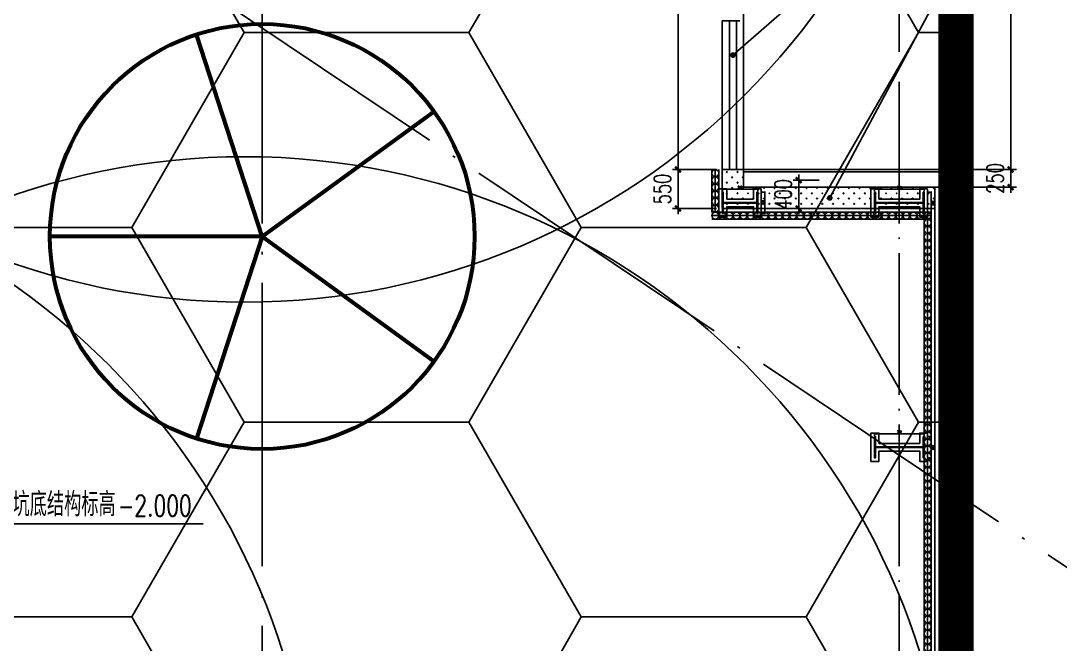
# Model space of a CAD drawing. Extents: x -821772 to -21949, y 506164 to 1049594.
# Drawn here: x -141266 to -126581, y 588039 to 596840 of the extents above; entities that cross this region are included whole.
import ezdxf
from ezdxf.xclip import XClip

# ---------------------------------------------------------------- set-up
doc = ezdxf.new("R2010")
doc.units = 0
doc.header["$LTSCALE"] = 1000
doc.header["$MEASUREMENT"] = 0
doc.header["$XCLIPFRAME"] = 2
doc.linetypes.add('10平面20250807_t3$0$DOTE', pattern=[2.42, 2, -0.2, 0.02, -0.2])
doc.linetypes.add('DASH', pattern=[0.35, 0.25, -0.1])
doc.layers.get('Defpoints').update_dxf_attribs({"color": 210})
doc.layers.add('1-防火分区线', color=201, linetype='DASH', lineweight=50)
for name, color, linetype in [('10平面20250807_t3$0$A-AXIS-DOTE', 8, '10平面20250807_t3$0$DOTE'), ('10平面20250807_t3$0$A-AXIS-DP', 8, 'Continuous'), ('10平面20250807_t3$0$A-AXIS-SYMB', 8, 'Continuous'), ('10平面20250807_t3$0$A-CURTAIN', 8, 'Continuous'), ('10平面20250807_t3$0$A-HATCH-2', 8, 'Continuous'), ('10平面20250807_t3$0$A-HRAIL', 8, 'Continuous'), ('10平面20250807_t3$0$A-LIN-V', 8, 'Continuous'), ('10平面20250807_t3$0$A-WINDOW', 8, 'Continuous'), ('10平面20250807_t3$0$AS-COLN', 8, 'Continuous'), ('10平面20250807_t3$0$AS-WALL', 8, 'Continuous'), ('10平面20250807_t3$0$AS-结构边线层', 8, 'Continuous'), ('10平面20250807_t3$0$CURTWALL', 8, 'Continuous'), ('10平面20250807_t3$0$DIM_SYMB', 8, 'Continuous'), ('10平面20250807_t3$0$PUB_HATCH', 8, 'Continuous'), ('10平面20250807_t3$0$PUB_TEXT', 8, 'Continuous'), ('10平面20250807_t3$0$SB_ZF消火栓', 10, 'Continuous'), ('10平面20250807_t3$0$SB_ZF消火栓M', 10, 'Continuous'), ('10平面20250807_t3$0$WINDOW', 8, 'Continuous'), ('PUB_HATCH', 8, 'Continuous')]:
    doc.layers.add(name, color=color, linetype=linetype)
doc.layers.add('10平面20250807_t3$0$A-加建区域', color=8, linetype='Continuous', plot=False)
doc.styles.add('10平面20250807_t3$0$_TCH_DIM', font='SIMPLEX', dxfattribs={"bigfont": 'GBCBIG'})
doc.styles.add('10平面20250807_t3$0$_TCH_DIM_T3', font='SIMPLEX', dxfattribs={"width": 0.705882, "bigfont": 'GBCBIG'})
doc.dimstyles.new('10平面20250807_t3$0$_TCH_ARCH&&10', dxfattribs={"dimtxt": 29.75, "dimasz": 10, "dimexe": 10, "dimexo": 10, "dimgap": 12.625, "dimtad": 1, "dimdec": 0, "dimzin": 0, "dimdsep": 46, "dimtxsty": '10平面20250807_t3$0$_TCH_DIM_T3', "dimblk": '10平面20250807_t3$0$_ArchTick', "dimcen": 0.09, "dimclrt": 7, "dimazin": 2, "dimtfac": 1, "dimtdec": 0, "dimtix": 1, "dimtmove": 2, "dimatfit": 3, "dimfxl": 0, "dimtolj": 1, "dimtzin": 0, "dimarcsym": 0})
doc.dimstyles.new('10平面20250807_t3$0$_TCH_ARCH&&80', dxfattribs={"dimtxt": 238, "dimasz": 80, "dimexe": 80, "dimexo": 80, "dimgap": 101, "dimtad": 1, "dimdec": 0, "dimzin": 0, "dimdsep": 46, "dimtxsty": '10平面20250807_t3$0$_TCH_DIM_T3', "dimblk": '10平面20250807_t3$0$_ArchTick', "dimcen": 0.09, "dimclrt": 7, "dimazin": 2, "dimtfac": 1, "dimtdec": 0, "dimtix": 1, "dimtmove": 2, "dimatfit": 3, "dimfxl": 0, "dimtolj": 1, "dimtzin": 0, "dimarcsym": 0})
pattern_1 = [(45, (25.49, 21.51), (-75.000002, 75.000002), [24, -82.06602]), (135, (192.46, 21.51), (-75.000002, -75.000002), [24, -82.06602])]

# ---------------------------------------------------------------- blocks, each defined once
blk = doc.blocks.new('10平面20250807_t3$0$dote')
at = {"layer": '10平面20250807_t3$0$A-AXIS-DOTE'}
blk.add_line((91882.2, -264080), (91882.2, 36662.3), dxfattribs=at)
at = {"layer": '10平面20250807_t3$0$A-AXIS-DOTE', "ltscale": 2}
for p, q in [((82882.2, -264080), (82882.2, -167560.7)), ((73878.2, -202050), (103882.2, -222150))]:
    blk.add_line(p, q, dxfattribs=at)
blk = doc.blocks.new('10平面20250807_t3$0$43243')
at = {"layer": '10平面20250807_t3$0$AS-结构边线层'}
blk.add_lwpolyline([(-155994, 548520), (-146454, 548520), (-146454, 549070), (-144354, 549070), (-144354, 548520), (-128354, 548520), (-128354, 548810), (-128054, 548810), (-128054, 561350), (-131054, 561350), (-131054, 565490), (-128054, 565490), (-128054, 594490), (-131055, 594490), (-131055, 601390), (-128054, 601390), (-128054, 621120), (-128354, 621120), (-144354, 621120), (-144354, 620570), (-146454, 620570), (-146454, 621120), (-155994, 621120)], dxfattribs=at)
blk = doc.blocks.new('10平面20250807_t3$0$w4324324')
at = {"layer": '10平面20250807_t3$0$A-HATCH-2', "lineweight": 60}
for q in [(-1694760, 686605), (-1697614, 684532), (-1691907, 684532), (-1696524, 681178), (-1692997, 681178)]:
    blk.add_line((-1694760, 683605), q, dxfattribs=at)
blk.add_circle((-1694760, 683605), 3000, dxfattribs=at)
blk = doc.blocks.new('10平面20250807_t3$0$342343')
at = {"layer": '10平面20250807_t3$0$A-LIN-V'}
blk.add_blockref('10平面20250807_t3$0$w4324324', (1066610, -62444), dxfattribs=at)
blk = doc.blocks.new('10平面20250807_t3$0$_ArchTick')
at = {"color": 0, "linetype": 'ByBlock', "const_width": 0.4}
blk.add_lwpolyline([(-0.5, -0.5), (0.5, 0.5)], dxfattribs=at)
blk = doc.blocks.new('*D10488')
at = {"layer": '10平面20250807_t3$0$A-AXIS-DP', "color": 0, "lineweight": -2}
for p, q in [((-195790, 766880), (-195790, 766929)), ((-195790, 766919), (-195490, 766919)), ((-195490, 766880), (-195490, 766929))]:
    blk.add_line(p, q, dxfattribs=at)
at = {"layer": 'Defpoints', "color": 0}
for p in [(-195490, 766919), (-195790, 766870), (-195490, 766870)]:
    blk.add_point(p, dxfattribs=at)
at = {"layer": '10平面20250807_t3$0$A-AXIS-DP', "color": 0, "lineweight": -2, "xscale": 10, "yscale": 10, "zscale": 10, "rotation": 180}
blk.add_blockref('10平面20250807_t3$0$_ArchTick', (-195790, 766919), dxfattribs=at)
at = {"layer": '10平面20250807_t3$0$A-AXIS-DP', "color": 0, "lineweight": -2, "xscale": 10, "yscale": 10, "zscale": 10}
blk.add_blockref('10平面20250807_t3$0$_ArchTick', (-195490, 766919), dxfattribs=at)
at = {"layer": '10平面20250807_t3$0$A-AXIS-DP', "color": 7, "insert": (-195640, 766946), "char_height": 29.8, "attachment_point": 5, "style": '10平面20250807_t3$0$_TCH_DIM_T3'}
blk.add_mtext('\\A1;300', dxfattribs=at)
blk = doc.blocks.new('*D10489')
at = {"layer": '10平面20250807_t3$0$A-AXIS-DP', "color": 0, "lineweight": -2}
for p, q in [((-195800, 766820), (-195841, 766820)), ((-195831, 766120), (-195831, 766820)), ((-195800, 766120), (-195841, 766120))]:
    blk.add_line(p, q, dxfattribs=at)
at = {"layer": 'Defpoints', "color": 0}
for p in [(-195831, 766820), (-195790, 766820), (-195790, 766120)]:
    blk.add_point(p, dxfattribs=at)
at = {"layer": '10平面20250807_t3$0$A-AXIS-DP', "color": 0, "lineweight": -2, "xscale": 10, "yscale": 10, "zscale": 10}
for p, rotation in [((-195831, 766820), 90), ((-195831, 766120), 270)]:
    blk.add_blockref('10平面20250807_t3$0$_ArchTick', p, dxfattribs=dict(at, rotation=rotation))
at = {"layer": '10平面20250807_t3$0$A-AXIS-DP', "color": 7, "insert": (-195859, 766470), "char_height": 29.8, "attachment_point": 5, "rotation": 90, "style": '10平面20250807_t3$0$_TCH_DIM_T3'}
blk.add_mtext('\\A1;700', dxfattribs=at)
blk = doc.blocks.new('*D10495')
at = {"layer": '10平面20250807_t3$0$A-AXIS-DP', "color": 0, "lineweight": -2}
for p, q in [((-130794, 594420), (-130745, 594420)), ((-130755, 594120), (-130755, 594420)), ((-130794, 594120), (-130745, 594120))]:
    blk.add_line(p, q, dxfattribs=at)
at = {"layer": 'Defpoints', "color": 0}
for p in [(-130804, 594420), (-130755, 594420), (-130804, 594120)]:
    blk.add_point(p, dxfattribs=at)
at = {"layer": '10平面20250807_t3$0$A-AXIS-DP', "color": 0, "lineweight": -2, "xscale": 10, "yscale": 10, "zscale": 10}
for p, rotation in [((-130755, 594420), 90), ((-130755, 594120), 270)]:
    blk.add_blockref('10平面20250807_t3$0$_ArchTick', p, dxfattribs=dict(at, rotation=rotation))
at = {"layer": '10平面20250807_t3$0$A-AXIS-DP', "color": 7, "insert": (-130783, 594270), "char_height": 29.8, "attachment_point": 5, "rotation": 90, "style": '10平面20250807_t3$0$_TCH_DIM_T3'}
blk.add_mtext('\\A1;300', dxfattribs=at)
blk = doc.blocks.new('*D10496')
at = {"layer": '10平面20250807_t3$0$A-AXIS-DP', "color": 0, "lineweight": -2}
for p, q in [((-131354, 594430), (-131354, 594471)), ((-130854, 594430), (-130854, 594471)), ((-131354, 594461), (-130854, 594461))]:
    blk.add_line(p, q, dxfattribs=at)
at = {"layer": 'Defpoints', "color": 0}
for p in [(-131354, 594420), (-130854, 594461), (-130854, 594420)]:
    blk.add_point(p, dxfattribs=at)
at = {"layer": '10平面20250807_t3$0$A-AXIS-DP', "color": 0, "lineweight": -2, "xscale": 10, "yscale": 10, "zscale": 10, "rotation": 180}
blk.add_blockref('10平面20250807_t3$0$_ArchTick', (-131354, 594461), dxfattribs=at)
at = {"layer": '10平面20250807_t3$0$A-AXIS-DP', "color": 0, "lineweight": -2, "xscale": 10, "yscale": 10, "zscale": 10}
blk.add_blockref('10平面20250807_t3$0$_ArchTick', (-130854, 594461), dxfattribs=at)
at = {"layer": '10平面20250807_t3$0$A-AXIS-DP', "color": 7, "insert": (-131104, 594489), "char_height": 29.8, "attachment_point": 5, "style": '10平面20250807_t3$0$_TCH_DIM_T3'}
blk.add_mtext('\\A1;500', dxfattribs=at)
blk = doc.blocks.new('10平面20250807_t3$0$333')
at = {"layer": '10平面20250807_t3$0$A-加建区域'}
blk.add_line((-142590, 589740), (-138690, 589740), dxfattribs=at)
at = {"layer": '10平面20250807_t3$0$PUB_TEXT', "style": '10平面20250807_t3$0$_TCH_DIM'}
blk.add_text('电梯基坑，坑底结构标高', height=337.589, dxfattribs=at).set_placement((-142598.2, 589845))
at = {"layer": '10平面20250807_t3$0$PUB_TEXT', "style": '10平面20250807_t3$0$_TCH_DIM', "width": 0.705882}
blk.add_text('-2.000', height=297.5, dxfattribs=at).set_placement((-139895, 589845))
blk = doc.blocks.new('10平面20250807_t3$0$99平面图例外参$0$$LinePat$圆环')
for points in [[(0, 150), (300, 150)], [(0, 0), (300, 0)], [(0, -150), (300, -150)]]:
    blk.add_lwpolyline(points)
at = {"color": 0}
blk.add_circle((150, 0), 150, dxfattribs=at)
blk = doc.blocks.new('10平面20250807_t3$0$34242343243')
at = {"layer": '10平面20250807_t3$0$A-HRAIL', "yscale": 0.3333333333333333, "zscale": 0.3333333333333333}
for p, xscale, rotation in [((-131454, 594740), -0.3333333327520975, 90), ((-131454, 594640), -0.3333333327520975, 90), ((-131454, 594540), -0.3333333327520975, 90), ((-131454, 594440), -0.3333333327520975, 90), ((-131454, 594340), -0.3333333327520975, 90), ((-131454, 594240), -0.3333333327520975, 90), ((-131504, 594090), -0.333333326702653, 180), ((-131404, 594090), -0.333333326702653, 180), ((-131304, 594090), -0.333333326702653, 180), ((-131204, 594090), -0.333333326702653, 180), ((-131104, 594090), -0.333333326702653, 180), ((-131004, 594090), -0.333333326702653, 180), ((-130904, 594090), -0.333333326702653, 180), ((-130804, 594090), -0.333333326702653, 180), ((-130704, 594090), -0.333333326702653, 180), ((-130604, 594090), -0.333333326702653, 180), ((-130504, 594090), -0.333333326702653, 180), ((-130404, 594090), -0.333333326702653, 180), ((-130304, 594090), -0.333333326702653, 180), ((-130204, 594090), -0.333333326702653, 180), ((-130104, 594090), -0.333333326702653, 180), ((-130004, 594090), -0.333333326702653, 180), ((-129904, 594090), -0.333333326702653, 180), ((-129804, 594090), -0.333333326702653, 180), ((-129704, 594090), -0.333333326702653, 180), ((-129604, 594090), -0.333333326702653, 180), ((-129504, 594090), -0.333333326702653, 180), ((-129404, 594090), -0.333333326702653, 180), ((-129304, 594090), -0.333333326702653, 180), ((-129204, 594090), -0.333333326702653, 180), ((-129104, 594090), -0.333333326702653, 180), ((-129004, 594090), -0.333333326702653, 180), ((-128904, 594090), -0.333333326702653, 180), ((-128804, 594090), -0.333333326702653, 180), ((-128704, 594090), -0.333333326702653, 180), ((-128604, 594090), -0.333333326702653, 180), ((-128454, 594040), 0.3333686689378101, 90), ((-128504, 594090), -0.333333326702653, 180), ((-128454, 593940), 0.3333686689378101, 90), ((-128454, 593840), 0.3333686689378101, 90), ((-128454, 593740), 0.3333686689378101, 90), ((-128454, 593640), 0.3333686689378101, 90), ((-128454, 593540), 0.3333686689378101, 90), ((-128454, 593440), 0.3333686689378101, 90), ((-128454, 593340), 0.3333686689378101, 90), ((-128454, 593240), 0.3333686689378101, 90), ((-128454, 593140), 0.3333686689378101, 90), ((-128454, 593040), 0.3333686689378101, 90), ((-128454, 592940), 0.3333686689378101, 90), ((-128454, 592840), 0.3333686689378101, 90), ((-128454, 592740), 0.3333686689378101, 90), ((-128454, 592640), 0.3333686689378101, 90), ((-128454, 592540), 0.3333686689378101, 90), ((-128454, 592440), 0.3333686689378101, 90), ((-128454, 592340), 0.3333686689378101, 90), ((-128454, 592240), 0.3333686689378101, 90), ((-128454, 592140), 0.3333686689378101, 90), ((-128454, 592040), 0.3333686689378101, 90), ((-128454, 591940), 0.3333686689378101, 90), ((-128454, 591840), 0.3333686689378101, 90), ((-128454, 591740), 0.3333686689378101, 90), ((-128454, 591640), 0.3333686689378101, 90), ((-128454, 591540), 0.3333686689378101, 90), ((-128454, 591440), 0.3333686689378101, 90), ((-128454, 591340), 0.3333686689378101, 90), ((-128454, 591240), 0.3333686689378101, 90), ((-128454, 591140), 0.3333686689378101, 90), ((-128454, 591040), 0.3333686689378101, 90), ((-128454, 590940), 0.3333686689378101, 90), ((-128454, 590840), 0.3333686689378101, 90), ((-128454, 590740), 0.3333686689378101, 90), ((-128454, 590640), 0.3333686689378101, 90), ((-128454, 590540), 0.3333686689378101, 90), ((-128454, 590440), 0.3333686689378101, 90), ((-128454, 590340), 0.3333686689378101, 90), ((-128454, 590240), 0.3333686689378101, 90), ((-128454, 590140), 0.3333686689378101, 90), ((-128454, 590040), 0.3333686689378101, 90), ((-128454, 589940), 0.3333686689378101, 90), ((-128454, 589840), 0.3333686689378101, 90), ((-128454, 589740), 0.3333686689378101, 90), ((-128454, 589640), 0.3333686689378101, 90), ((-128454, 589540), 0.3333686689378101, 90), ((-128454, 589440), 0.3333686689378101, 90), ((-128454, 589339), 0.3333686689378101, 90), ((-128454, 589239), 0.3333686689378101, 90), ((-128454, 589139), 0.3333686689378101, 90), ((-128454, 589039), 0.3333686689378101, 90), ((-128454, 588939), 0.3333686689378101, 90), ((-128454, 588839), 0.3333686689378101, 90), ((-128454, 588739), 0.3333686689378101, 90), ((-128454, 588639), 0.3333686689378101, 90), ((-128454, 588539), 0.3333686689378101, 90), ((-128454, 588439), 0.3333686689378101, 90), ((-128454, 588339), 0.3333686689378101, 90), ((-128454, 588239), 0.3333686689378101, 90), ((-128454, 588139), 0.3333686689378101, 90), ((-128454, 588039), 0.3333686689378101, 90), ((-128454, 587939), 0.3333686689378101, 90)]:
    blk.add_blockref('10平面20250807_t3$0$99平面图例外参$0$$LinePat$圆环', p, dxfattribs=dict(at, xscale=xscale, rotation=rotation))
blk = doc.blocks.new('10平面20250807_t3$0$A$C5D961328')
at = {"layer": '10平面20250807_t3$0$A-LIN-V', "ltscale": 500}
blk.add_circle((350, 40), 10001, dxfattribs=at)
blk = doc.blocks.new('10平面20250807_t3$0$we42342343234')
at = {"layer": '10平面20250807_t3$0$SB_ZF消火栓M', "rotation": 90}
for p in [(-138064, 602520), (-147064, 584570), (-138064, 584570)]:
    blk.add_blockref('10平面20250807_t3$0$A$C5D961328', p, dxfattribs=at)
blk = doc.blocks.new('10平面20250807_t3$0$234243242332')
at = {"layer": '10平面20250807_t3$0$SB_ZF消火栓'}
blk.add_blockref('10平面20250807_t3$0$we42342343234', (0, 0), dxfattribs=at)
blk = doc.blocks.new('*D11329')
at = {"layer": '10平面20250807_t3$0$A-AXIS-DP', "color": 0, "lineweight": -2}
for p, q in [((-130275, 594590), (-130275, 594670)), ((-129986, 594590), (-130355, 594590)), ((-130275, 594190), (-130275, 594590)), ((-129986, 594190), (-130355, 594190)), ((-130275, 594190), (-130275, 594110))]:
    blk.add_line(p, q, dxfattribs=at)
at = {"layer": 'Defpoints', "color": 0}
for p in [(-130275, 594590), (-129906, 594590), (-129906, 594190)]:
    blk.add_point(p, dxfattribs=at)
at = {"layer": '10平面20250807_t3$0$A-AXIS-DP', "color": 0, "lineweight": -2, "xscale": 80, "yscale": 80, "zscale": 80}
for p, rotation in [((-130275, 594590), 270), ((-130275, 594190), 90)]:
    blk.add_blockref('10平面20250807_t3$0$_ArchTick', p, dxfattribs=dict(at, rotation=rotation))
at = {"layer": '10平面20250807_t3$0$A-AXIS-DP', "color": 7, "insert": (-130495, 594390), "char_height": 238, "attachment_point": 5, "rotation": 90, "style": '10平面20250807_t3$0$_TCH_DIM_T3'}
blk.add_mtext('\\A1;400', dxfattribs=at)
blk = doc.blocks.new('*D11810')
at = {"layer": '10平面20250807_t3$0$A-AXIS-DP', "color": 0, "lineweight": -2}
for p, q in [((-127280, 594740), (-127280, 594820)), ((-127974, 594740), (-127200, 594740)), ((-127280, 594490), (-127280, 594740)), ((-127974, 594490), (-127200, 594490)), ((-127280, 594490), (-127280, 594410))]:
    blk.add_line(p, q, dxfattribs=at)
at = {"layer": 'Defpoints', "color": 0}
for p in [(-128054, 594740), (-127280, 594740), (-128054, 594490)]:
    blk.add_point(p, dxfattribs=at)
at = {"layer": '10平面20250807_t3$0$A-AXIS-DP', "color": 0, "lineweight": -2, "xscale": 80, "yscale": 80, "zscale": 80}
for p, rotation in [((-127280, 594740), 270), ((-127280, 594490), 90)]:
    blk.add_blockref('10平面20250807_t3$0$_ArchTick', p, dxfattribs=dict(at, rotation=rotation))
at = {"layer": '10平面20250807_t3$0$A-AXIS-DP', "color": 7, "insert": (-127500, 594615), "char_height": 238, "attachment_point": 5, "rotation": 90, "style": '10平面20250807_t3$0$_TCH_DIM_T3'}
blk.add_mtext('\\A1;250', dxfattribs=at)
blk = doc.blocks.new('*D11811')
at = {"layer": '10平面20250807_t3$0$A-AXIS-DP', "color": 0, "lineweight": -2}
for p, q in [((-127974, 601140), (-127200, 601140)), ((-127280, 594740), (-127280, 601140)), ((-127974, 594740), (-127200, 594740))]:
    blk.add_line(p, q, dxfattribs=at)
at = {"layer": 'Defpoints', "color": 0}
for p in [(-128054, 601140), (-127280, 601140), (-128054, 594740)]:
    blk.add_point(p, dxfattribs=at)
at = {"layer": '10平面20250807_t3$0$A-AXIS-DP', "color": 0, "lineweight": -2, "xscale": 80, "yscale": 80, "zscale": 80}
for p, rotation in [((-127280, 601140), 90), ((-127280, 594740), 270)]:
    blk.add_blockref('10平面20250807_t3$0$_ArchTick', p, dxfattribs=dict(at, rotation=rotation))
at = {"layer": '10平面20250807_t3$0$A-AXIS-DP', "color": 7, "insert": (-127500, 597940), "char_height": 238, "attachment_point": 5, "rotation": 90, "style": '10平面20250807_t3$0$_TCH_DIM_T3'}
blk.add_mtext('\\A1;6400', dxfattribs=at)
blk = doc.blocks.new('*D11924')
at = {"layer": '10平面20250807_t3$0$A-AXIS-DP', "color": 0, "lineweight": -2}
for p, q in [((-131435, 601140), (-132060, 601140)), ((-131980, 594740), (-131980, 601140)), ((-131435, 594740), (-132060, 594740))]:
    blk.add_line(p, q, dxfattribs=at)
at = {"layer": 'Defpoints', "color": 0}
for p in [(-131980, 601140), (-131355, 601140), (-131355, 594740)]:
    blk.add_point(p, dxfattribs=at)
at = {"layer": '10平面20250807_t3$0$A-AXIS-DP', "color": 0, "lineweight": -2, "xscale": 80, "yscale": 80, "zscale": 80}
for p, rotation in [((-131980, 601140), 90), ((-131980, 594740), 270)]:
    blk.add_blockref('10平面20250807_t3$0$_ArchTick', p, dxfattribs=dict(at, rotation=rotation))
at = {"layer": '10平面20250807_t3$0$A-AXIS-DP', "color": 7, "insert": (-132200, 597940), "char_height": 238, "attachment_point": 5, "rotation": 90, "style": '10平面20250807_t3$0$_TCH_DIM_T3'}
blk.add_mtext('\\A1;6400', dxfattribs=at)
blk = doc.blocks.new('*D11925')
at = {"layer": '10平面20250807_t3$0$A-AXIS-DP', "color": 0, "lineweight": -2}
for p, q in [((-131980, 594740), (-131980, 594820)), ((-131435, 594740), (-132060, 594740)), ((-131980, 594190), (-131980, 594740)), ((-131435, 594190), (-132060, 594190)), ((-131980, 594190), (-131980, 594110))]:
    blk.add_line(p, q, dxfattribs=at)
at = {"layer": 'Defpoints', "color": 0}
for p in [(-131980, 594740), (-131355, 594740), (-131355, 594190)]:
    blk.add_point(p, dxfattribs=at)
at = {"layer": '10平面20250807_t3$0$A-AXIS-DP', "color": 0, "lineweight": -2, "xscale": 80, "yscale": 80, "zscale": 80}
for p, rotation in [((-131980, 594740), 270), ((-131980, 594190), 90)]:
    blk.add_blockref('10平面20250807_t3$0$_ArchTick', p, dxfattribs=dict(at, rotation=rotation))
at = {"layer": '10平面20250807_t3$0$A-AXIS-DP', "color": 7, "insert": (-132200, 594465), "char_height": 238, "attachment_point": 5, "rotation": 90, "style": '10平面20250807_t3$0$_TCH_DIM_T3'}
blk.add_mtext('\\A1;550', dxfattribs=at)
blk = doc.blocks.new('10平面20250807_t3$0$nt66')
at = {"layer": '10平面20250807_t3$0$A-HATCH-2'}
blk.add_lwpolyline([(-195840, 766870), (-195440, 766870), (-195440, 766758), (-195586, 766758), (-195586, 766182), (-195440, 766182), (-195440, 766070), (-195840, 766070), (-195840, 766182), (-195694, 766182), (-195694, 766758), (-195840, 766758)], close=True, dxfattribs=at)
at = {"layer": '10平面20250807_t3$0$AS-COLN'}
blk.add_lwpolyline([(-195790, 766820), (-195490, 766820), (-195490, 766808), (-195636, 766808), (-195636, 766132), (-195490, 766132), (-195490, 766120), (-195790, 766120), (-195790, 766132), (-195644, 766132), (-195644, 766808), (-195790, 766808)], close=True, dxfattribs=at)
at = {"layer": '10平面20250807_t3$0$A-AXIS-DP'}
for p1, p2, distance, picture, middle in [((-195790, 766870), (-195490, 766870), 48.8, '*D10488', (-195640, 766946.2)), ((-195790, 766120), (-195790, 766820), 41.2, '*D10489', (-195858.7, 766470))]:
    dim = blk.add_aligned_dim(p1=p1, p2=p2, distance=distance, dimstyle='10平面20250807_t3$0$_TCH_ARCH&&10', dxfattribs=at)
    dim.commit()
    dim.dimension.update_dxf_attribs({"geometry": picture, "text_midpoint": middle})
blk = doc.blocks.new('10平面20250807_t3$0$42343')
at = {"layer": '10平面20250807_t3$0$A-HATCH-2'}
blk.add_lwpolyline([(-130804.2, 594469.9), (-130804.2, 594069.9), (-130916.2, 594069.9), (-130916.2, 594215.9), (-131292.2, 594215.9), (-131292.2, 594069.9), (-131404.2, 594069.9), (-131404.2, 594469.9), (-131292.2, 594469.9), (-131292.2, 594323.9), (-130916.2, 594323.9), (-130916.2, 594469.9)], close=True, dxfattribs=at)
at = {"layer": '10平面20250807_t3$0$AS-COLN'}
blk.add_lwpolyline([(-130854.2, 594419.9), (-130854.2, 594119.9), (-130866.2, 594119.9), (-130866.2, 594265.9), (-131342.2, 594265.9), (-131342.2, 594119.9), (-131354.2, 594119.9), (-131354.2, 594419.9), (-131342.2, 594419.9), (-131342.2, 594273.9), (-130866.2, 594273.9), (-130866.2, 594419.9)], close=True, dxfattribs=at)
at = {"rotation": 270}
for p in [(-895324, 398629.9), (-895324, 395180)]:
    blk.add_blockref('10平面20250807_t3$0$nt66', p, dxfattribs=at)
at = {"layer": '10平面20250807_t3$0$A-AXIS-DP'}
for p1, p2, distance, picture, middle in [((-131354.2, 594419.9), (-130854.2, 594419.9), 41.2, '*D10496', (-131104.2, 594488.7)), ((-130804.2, 594119.9), (-130804.2, 594419.9), -48.8, '*D10495', (-130782.9, 594269.9))]:
    dim = blk.add_aligned_dim(p1=p1, p2=p2, distance=distance, dimstyle='10平面20250807_t3$0$_TCH_ARCH&&10', dxfattribs=at)
    dim.commit()
    dim.dimension.update_dxf_attribs({"geometry": picture, "text_midpoint": middle})
blk = doc.blocks.new('10平面20250807_t3')
at = {"layer": '10平面20250807_t3$0$PUB_HATCH'}
h = blk.add_hatch(dxfattribs=at)
h.set_pattern_fill('石膏板', color=256, scale=30, style=0)
h.set_pattern_definition(pattern_1)
h.paths.add_polyline_path([(-131054.6, 594490), (-131054.6, 594740), (-131354.6, 594740), (-131354.6, 594190)])
h = blk.add_hatch(dxfattribs=at)
h.set_pattern_fill('石膏板', color=256, scale=30, style=0)
h.set_pattern_definition(pattern_1)
h.paths.add_polyline_path([(-131054.6, 594490), (-131354.6, 594190), (-128354.2, 594190), (-128354.2, 594490)])
at = {"layer": '10平面20250807_t3$0$A-AXIS-SYMB'}
for p in [(-131204.2, 596356.5), (-129835.6, 594340)]:
    blk.add_line(p, (-126594.7, 600383.2), dxfattribs=at)
at = {"layer": '10平面20250807_t3$0$A-AXIS-SYMB', "const_width": 40}
for points in [[(-131219.2, 596343.3, 1), (-131189.1, 596369.6, 1)], [(-129845, 594322.4, 1), (-129826.1, 594357.6, 1)]]:
    blk.add_lwpolyline(points, format="xyb", close=True, dxfattribs=at)
at = {"layer": '10平面20250807_t3$0$A-CURTAIN'}
for points in [[(-128054.2, 594490), (-128054.2, 594740), (-131054.2, 594740)], [(-128084.2, 594490), (-128084.2, 594710), (-131054.2, 594710)]]:
    blk.add_lwpolyline(points, dxfattribs=at)
at = {"layer": '10平面20250807_t3$0$AS-WALL'}
for p, q in [((-131054.6, 594740), (-131354.6, 594740)), ((-131354.6, 594740), (-131354.6, 594190)), ((-131054.6, 594490), (-131054.6, 594740)), ((-131054.6, 594490), (-128354.2, 594490)), ((-131354.6, 594190), (-128354.2, 594190))]:
    blk.add_line(p, q, dxfattribs=at)
at = {"layer": '10平面20250807_t3$0$CURTWALL'}
for p, q in [((-128354.2, 594490), (-128354.2, 594340)), ((-128054.2, 594490), (-128354.2, 594490)), ((-128254.2, 594490), (-128254.2, 594340)), ((-128154.2, 594490), (-128154.2, 594340)), ((-128054.2, 594490), (-128054.2, 594340)), ((-128354.2, 594340), (-128354.2, 565490)), ((-128254.2, 594340), (-128254.2, 565490)), ((-128154.2, 594340), (-128154.2, 565490)), ((-128054.2, 594340), (-128054.2, 565490))]:
    blk.add_line(p, q, dxfattribs=at)
at = {"layer": '10平面20250807_t3$0$WINDOW'}
for p, q in [((-131108.8, 596840), (-131354.6, 596840)), ((-131354.6, 596840), (-131354.6, 594740)), ((-131254.6, 596840), (-131254.6, 594740)), ((-131154.6, 596840), (-131154.6, 594740)), ((-131054.6, 596840), (-131054.6, 594740))]:
    blk.add_line(p, q, dxfattribs=at)
at = {"layer": '10平面20250807_t3$0$A-AXIS-DP'}
blk.add_blockref('10平面20250807_t3$0$333', (0, 0), dxfattribs=at)
at = {"layer": '10平面20250807_t3$0$A-LIN-V', "rotation": 90}
blk.add_blockref('10平面20250807_t3$0$342343', (483306.5, 1221945), dxfattribs=at)
at = {"layer": '10平面20250807_t3$0$A-WINDOW'}
for name in ['10平面20250807_t3$0$43243', '10平面20250807_t3$0$42343']:
    blk.add_blockref(name, (0, 0), dxfattribs=at)
at = {"layer": '10平面20250807_t3$0$AS-WALL'}
blk.add_blockref('10平面20250807_t3$0$dote', (-220736.4, 804820), dxfattribs=at)
at = {"layer": '10平面20250807_t3$0$DIM_SYMB'}
blk.add_blockref('10平面20250807_t3$0$34242343243', (0, 0), dxfattribs=at)
at = {"layer": '10平面20250807_t3$0$SB_ZF消火栓', "linetype": 'Continuous'}
blk.add_blockref('10平面20250807_t3$0$234243242332', (0, 0), dxfattribs=at)
at = {"layer": '10平面20250807_t3$0$A-AXIS-DP'}
for p1, p2, distance, picture, middle in [((-131354.6, 594740), (-131354.6, 601140), 625.4, '*D11924', (-132200, 597940)), ((-128054.2, 594740), (-128054.2, 601140), -774.2, '*D11811', (-127500, 597940)), ((-131354.6, 594190), (-131354.6, 594740), 625.4, '*D11925', (-132200, 594465)), ((-128054.2, 594490), (-128054.2, 594740), -774.2, '*D11810', (-127500, 594615)), ((-129906.2, 594190), (-129906.2, 594590), 368.9, '*D11329', (-130495, 594390))]:
    dim = blk.add_aligned_dim(p1=p1, p2=p2, distance=distance, dimstyle='10平面20250807_t3$0$_TCH_ARCH&&80', dxfattribs=at)
    dim.commit()
    dim.dimension.update_dxf_attribs({"geometry": picture, "text_midpoint": middle})

msp = doc.modelspace()

# ---------------------------------------------------------------- block references
at = {"ltscale": 100}
ref = msp.add_blockref('10平面20250807_t3', (0, 0), dxfattribs=at)
XClip(ref).set_block_clipping_path([(-386212.6353242097, 506163.79756496), (-21948.7593967821, 884998.2285294847)])

# ---------------------------------------------------------------- next in the draw order: hatches: boundary and pattern name
at = {"layer": 'PUB_HATCH', "ltscale": 5000}
h = msp.add_hatch(dxfattribs=at)
h.set_pattern_fill('HONEY', color=8, scale=2000)
h.set_pattern_definition([(0, (0, 0), (4762.5, 2749.63), [3175, -6350]), (120, (0, 0), (-4762.499, 2749.631), [3175, -6350]), (60, (0, 0), (0.0006, 5499.261), [-6350, 3175])])
h.paths.add_polyline_path([(-252854.2, 548219.9), (-252854.2, 548720), (-254254.2, 548720), (-254254.2, 548219.9), (-313754.2, 548219.9), (-313754.2, 567383.2), (-296221.3, 621420), (-254254.2, 621420), (-254254.2, 620920), (-252854.2, 620920), (-252854.2, 621420), (-200254.2, 621420), (-200254.2, 620920), (-198854.2, 620920), (-198854.2, 621420), (-146254.2, 621420), (-146254.2, 620920), (-144854.2, 620920), (-144854.2, 621420), (-128054.2, 621420), (-128054.2, 548219.9), (-144854.2, 548219.9), (-144854.2, 548720), (-146254.2, 548720), (-146254.2, 548219.9), (-198854.2, 548219.9), (-198854.2, 548720), (-200254.2, 548720), (-200254.2, 548219.9)])

# ---------------------------------------------------------------- next in the draw order: linework, layer by layer
at = {"layer": '1-防火分区线', "color": 1, "linetype": 'DASH', "ltscale": 5, "const_width": 500}
msp.add_lwpolyline([(-198854.2, 621420), (-146254.2, 621420), (-146254.2, 620920), (-144854.2, 620920), (-144854.2, 621420), (-128054.2, 621420), (-128054.2, 548219.9), (-144854.2, 548219.9), (-144854.2, 548720), (-146254.2, 548720), (-146254.2, 548219.9), (-198854.2, 548219.9)], dxfattribs=at)

doc.saveas('drawing.dxf')
